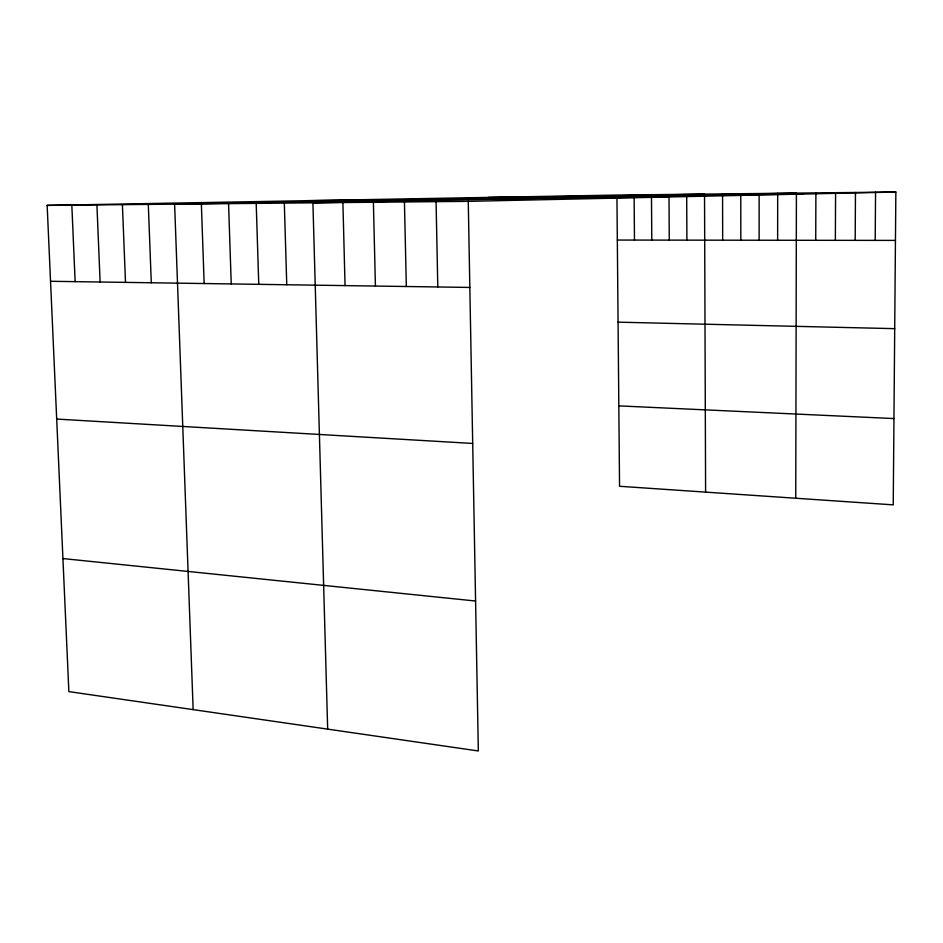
<?xml version="1.0" encoding="UTF-8"?>
<svg xmlns="http://www.w3.org/2000/svg" width="943" height="943" viewBox="0 0 943 943"><rect width="100%" height="100%" fill="white"/><g stroke="black" fill="none" stroke-linecap="round" stroke-linejoin="round"><path stroke-width="1.41" d="M777.633 240.265L777.68 193.315M795.751 498.234L796.411 193.115L312.911 202.839L327.669 729.128M815.73 240.312L815.895 192.902M835.357 240.335L835.581 192.69M855.183 240.359L855.466 192.466M875.21 240.382L875.552 192.254M47.15 205.385L468.258 201.342L478.337 750.97L68.863 691.608L47.15 205.385L616.922 195.071L895.85 192.03L893.233 504.859L619.551 486.282L616.946 197.971M468.258 201.342L895.85 192.03M704.539 194.117L174.608 204.159L193.15 709.631M488.439 197.393L803.377 194.046M306.121 200.694L668.304 196.993M617.323 240.052L895.449 240.406M50.545 281.285L469.838 287.438M618.066 322.164L894.707 328.659M618.82 405.879L893.952 418.562M56.686 419.069L472.702 443.446M62.922 558.562L475.59 601.021M71.833 205.15L75.134 281.651M96.917 204.914L100.123 282.016M122.401 204.666L125.502 282.393M148.299 204.419L151.293 282.77M201.366 203.9L204.148 283.548M228.56 203.641L231.235 283.937M256.201 203.382L258.759 284.338M284.314 203.11L286.755 284.751M342.887 202.545L345.055 285.611M373.393 202.25L375.42 286.059M404.441 201.955L406.327 286.507M436.067 201.649L437.8 286.967M651.472 194.694L651.79 240.1M634.12 194.883L634.474 240.076M669 195.979L669.259 240.123M704.539 195.555L705.6 492.128M686.693 195.743L686.893 240.147M722.562 193.916L722.668 240.194M740.762 193.728L740.821 240.217M759.127 194.977L759.139 240.241"/></g></svg>
